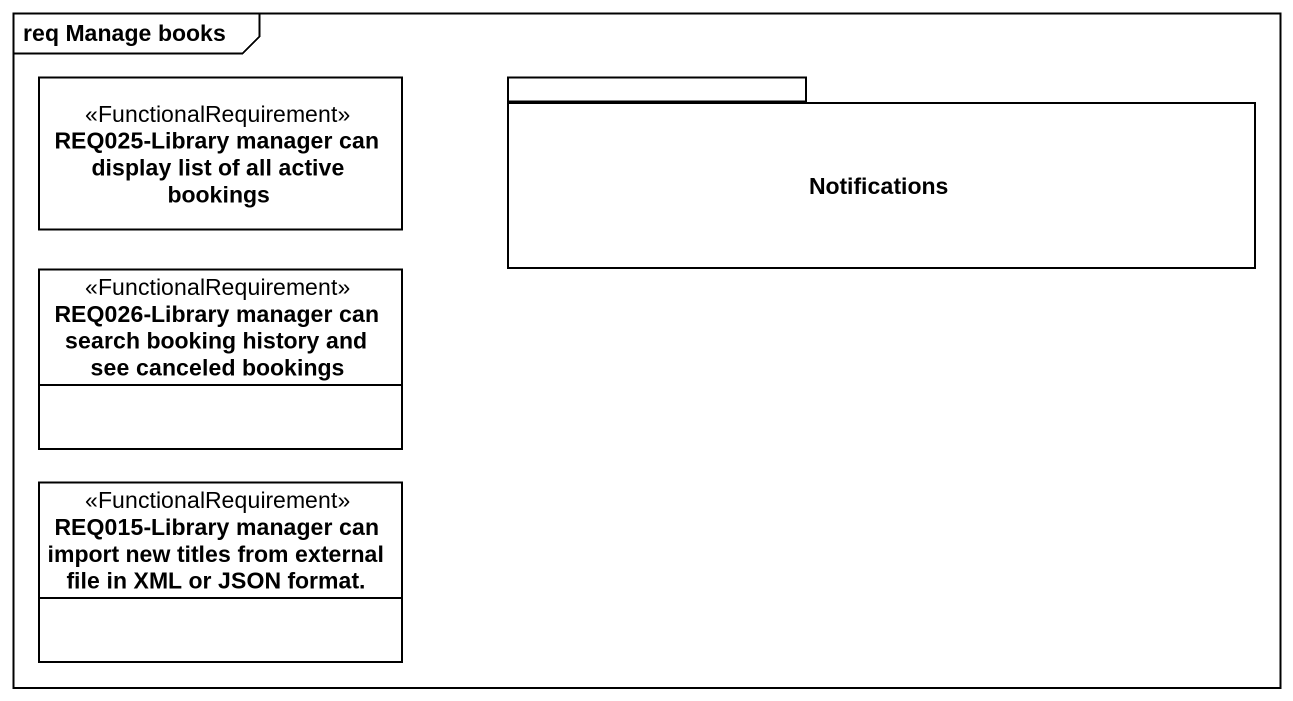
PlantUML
@startuml
mainframe req Manage books
hide circle
hide empty members
class "REQ025-Library manager can display list of all active bookings" as REQ025_Library_manager_can <<FunctionalRequirement>>
package Notifications {
}
class "REQ026-Library manager can search booking history and see canceled bookings" as REQ026_Library_manager_can <<FunctionalRequirement>>
class "REQ015-Library manager can import new titles from external file in XML or JSON format." as REQ015_Library_manager_can <<FunctionalRequirement>>
@enduml
